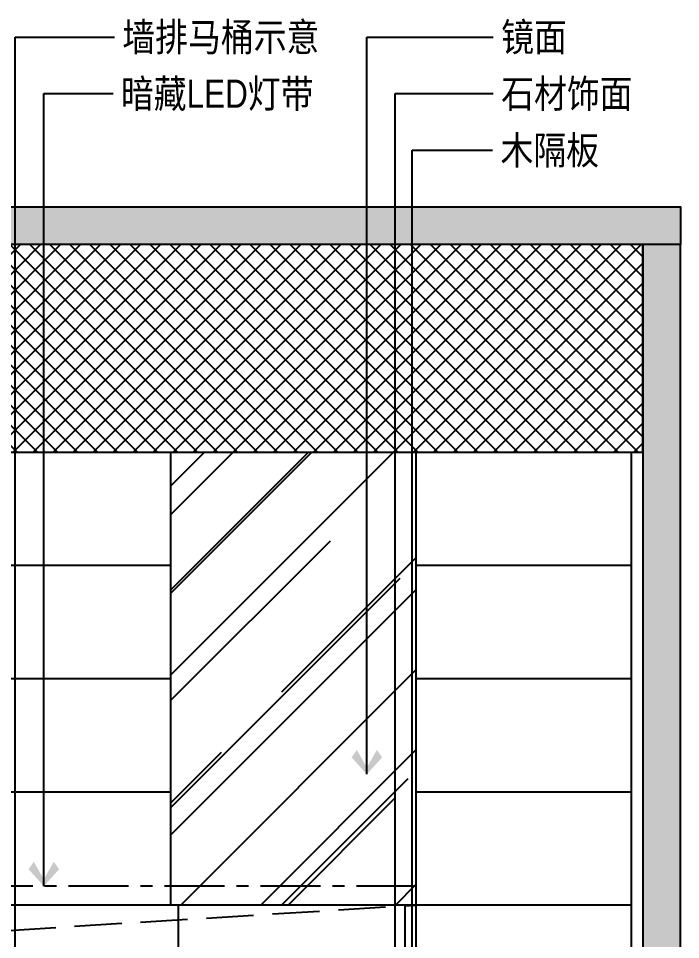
# Model space of a CAD drawing. Extents: x 468514 to 728049, y -74127 to 69080.
# Drawn here: x 556670 to 558423, y -69418 to -66977 of the extents above; entities that cross this region are included whole.
import ezdxf

# ---------------------------------------------------------------- set-up
doc = ezdxf.new("R2010")
doc.units = 0
doc.header["$LTSCALE"] = 500
doc.header["$MEASUREMENT"] = 0
doc.linetypes.add('CENTER', pattern=[50.8, 31.75, -6.35, 6.35, -6.35])
doc.linetypes.add('DASH', pattern=[0.35, 0.25, -0.1])
for name, color, linetype in [('E 立面填充', 250, 'Continuous'), ('E 立面墙体', 245, 'Continuous'), ('E 立面家具、洁具', 153, 'Continuous'), ('E 立面材料分格线', 8, 'Continuous'), ('E 立面材料类别线', 154, 'Continuous'), ('E 立面标注尺寸', 9, 'Continuous'), ('E 立面装饰完成线', 225, 'Continuous')]:
    doc.layers.add(name, color=color, linetype=linetype)
doc.styles.add('PDC DIM', font='PMingLiU-ExtB.ttf', dxfattribs={"width": 0.85})
doc.dimstyles.new('PDC-A2', dxfattribs={"dimscale": 0, "dimtxt": 2.5, "dimasz": 1, "dimexe": 1, "dimexo": 1, "dimgap": 0.7, "dimtad": 1, "dimdec": 0, "dimtxsty": 'PDC DIM', "dimblk": 'ARCHTICK', "dimcen": 1, "dimdle": 1, "dimclrd": 8, "dimclre": 8, "dimclrt": 9, "dimadec": 0, "dimazin": 0, "dimtfac": 1, "dimtdec": 0, "dimtix": 1, "dimtmove": 2, "dimatfit": 3, "dimldrblk": 'PDC A2 T R', "dimfxl": 10, "dimfxlon": 1, "dimarcsym": 0})

# ---------------------------------------------------------------- blocks, each defined once
blk = doc.blocks.new('_ArchTick')
at = {"color": 0, "linetype": 'ByBlock', "const_width": 0.4}
blk.add_lwpolyline([(-0.5, -0.5), (0.5, 0.5)], dxfattribs=at)
blk = doc.blocks.new('PDC A2 T R')
at = {"color": 0, "linetype": 'ByBlock'}
blk.add_line((0, 0), (-2, 0), dxfattribs=at)
for points in [[(-2.147, 0.886), (-1.491, 1.345), (-0.6, 0), (0, 0)], [(-2.147, -0.886), (-1.491, -1.345), (-0.6, 0), (0, 0)]]:
    blk.add_solid(points, dxfattribs=at)

msp = doc.modelspace()

# ---------------------------------------------------------------- hatches: boundary and pattern name
at = {"layer": 'E 立面填充'}
h = msp.add_hatch(dxfattribs=at)
h.set_pattern_fill('ANSI37', color=256, scale=300)
h.paths.add_polyline_path([(555423.3, -68126.5), (558323.3, -68126.5), (558323.3, -67576.5), (555423.3, -67576.5)])
h = msp.add_hatch(dxfattribs=at)
h.set_pattern_fill('_USER', color=256, scale=300, pattern_type=0)
h.set_pattern_definition([(0, (558293.3, -70526.5), (0, 300), [])])
h.paths.add_polyline_path([(558293.3, -68126.5), (557723.3, -68126.5), (557723.3, -70526.5), (558293.3, -70526.5)])
h.paths.add_polyline_path([(557723.3, -69976.5), (557073.3, -69976.5), (557073.3, -70196.5), (557723.3, -70196.5)], flags=17)
h.paths.add_polyline_path([(557723.3, -70226.5), (557073.3, -70226.5), (557073.3, -70526.5), (557723.3, -70526.5)], flags=17)
h.paths.add_polyline_path([(557073.3, -69526.5), (556333.3, -69526.5), (556333.3, -70526.5), (557073.3, -70526.5)], flags=17)
h.paths.add_polyline_path([(557723.3, -69326.5), (556333.3, -69326.5), (556333.3, -68126.5), (555453.3, -68126.5), (555453.3, -70526.5), (556283.3, -70526.5), (556283.3, -70476.5), (556302.3, -70476.5), (556302.3, -68446.5), (556298.3, -68446.5), (556298.3, -68426.5), (556318.3, -68426.5), (556318.3, -68446.5), (556314.3, -68446.5), (556314.3, -70476.5), (556333.3, -70476.5), (556333.3, -69526.5), (557073.3, -69526.5), (557073.3, -69676.5), (557369.3, -69676.5), (557369.3, -69626.1), (557369.3, -69569.5), (557370.7, -69561.6), (557369.3, -69561.6), (557369.3, -69537.6, -0.280803), (557398.3, -69517, -0.280797), (557427.3, -69537.6), (557427.3, -69561.6), (557425.9, -69561.6), (557427.3, -69569.5), (557427.3, -69626.1), (557427.3, -69676.5), (557723.3, -69676.5)])
h.paths.add_polyline_path([(557384.7, -69510.9, -0.167186), (557411.9, -69510.9, -0.717696), (557411.9, -69514.7, -0.167186), (557384.7, -69514.7, -0.722273)], flags=16)
h.paths.add_polyline_path([(557073.3, -68126.5), (556333.3, -68126.5), (556333.3, -69276.5), (557073.3, -69276.5)], flags=17)
h = msp.add_hatch(dxfattribs=at)
h.set_pattern_fill('_USER', color=256, scale=600, angle=90, pattern_type=0)
h.set_pattern_definition([(90, (558293.3, -70526.5), (-600, 4e-14), [])])
h.paths.add_polyline_path([(557073.3, -69526.5), (556333.3, -69526.5), (556333.3, -70526.5), (557073.3, -70526.5)], flags=17)
h.paths.add_polyline_path([(557073.3, -69276.5), (556333.3, -69276.5), (556333.3, -69326.5), (557073.3, -69326.5)], flags=17)
h.paths.add_polyline_path([(556302.3, -68446.5), (556298.3, -68446.5), (556298.3, -68426.5), (556318.3, -68426.5), (556318.3, -68446.5), (556314.3, -70476.5), (556333.3, -70476.5), (556333.3, -69526.5), (557073.3, -69526.5), (557073.3, -69676.5), (557369.3, -69676.5), (557369.3, -69626.1), (557427.3, -69626.1), (557427.3, -69561.6), (557425.9, -69561.6), (557427.3, -69569.5), (557427.3, -69626.1), (557427.3, -69676.5), (557623.3, -69676.5), (557723.3, -69676.5), (557723.3, -69326.5), (556333.3, -69326.5), (556333.3, -68126.5), (555453.3, -68126.5), (555453.3, -70526.5), (556283.3, -70526.5), (556283.3, -70476.5), (556302.3, -70476.5)])
h.paths.add_polyline_path([(557398.3, -69517, -0.082982), (557384.7, -69514.7, -0.53661), (557383.8, -69511.5, 0.172636), (557369.3, -69537.6, -0.280561)], flags=16)
h.paths.add_polyline_path([(557413.2, -69550.3, 0.10053), (557407, -69529.6, 0.588831), (557389.6, -69529.6, 0.10053), (557383.4, -69550.3, -0.912464)], flags=16)
edge = h.paths.add_edge_path(flags=16)
edge.add_ellipse((557398.3, -69551), major_axis=(15, 0), ratio=0.3, start_angle=0, end_angle=180, ccw=False)
edge.add_line((557413.3, -69551), (557413.3, -69556))
edge.add_ellipse((557398.3, -69556), major_axis=(-15, 0), ratio=0.3, start_angle=0, end_angle=180, ccw=False)
edge.add_line((557383.3, -69556), (557383.3, -69551))
h.paths.add_polyline_path([(557073.3, -68126.5), (556333.3, -68126.5), (556333.3, -69276.5), (557073.3, -69276.5)], flags=17)
h.paths.add_polyline_path([(557723.3, -69976.5), (557073.3, -69976.5), (557073.3, -70196.5), (557723.3, -70196.5)], flags=17)
h.paths.add_polyline_path([(557723.3, -70226.5), (557073.3, -70226.5), (557073.3, -70526.5), (557723.3, -70526.5)], flags=17)
h.paths.add_polyline_path([(558293.3, -68126.5), (557723.3, -68126.5), (557723.3, -70526.5), (558293.3, -70526.5)])
h = msp.add_hatch(dxfattribs=at)
h.set_pattern_fill('AR-RROOF', color=256, scale=300, angle=45)
h.paths.add_polyline_path([(557073.3, -69326.5), (557723.3, -69326.5), (557723.3, -68126.5), (557073.3, -68126.5)])
at = {"layer": 'E 立面墙体'}
h = msp.add_hatch(color=250, dxfattribs=at)
h.dxf.hatch_style = 1
h.paths.add_polyline_path([(555223.3, -67476.5), (558423.3, -67476.5), (558423.3, -67576.5), (555223.3, -67576.5)])
h = msp.add_hatch(dxfattribs=at)
h.set_pattern_fill('钢筋混凝土', color=250, scale=10, pattern_type=2)
h.set_pattern_definition([(45, (56629.336, -72201.5), (-35.355339, 35.355339), []), (50, (56629.336, -72201.5), (71.726018, -6.2752135), [7.5, -82.5]), (355, (56629.336, -72201.5), (-13.875133, 75.219213), [6, -66]), (100.4514, (56635.31, -72202.02), (57.850938, 68.943954), [6.374019, -70.114211]), (46.1842, (56629.336, -72181.5), (106.724105, -16.551901), [11.25, -123.75]), (96.6356, (56638.23, -72182.88), (93.46627, 97.411787), [9.561029, -105.1713]), (351.1842, (56629.34, -72181.5), (93.466195, 97.41186), [9, -99]), (21, (56639.336, -72186.5), (59.690705, -40.261889), [7.5, -82.5]), (326, (56639.336, -72186.5), (24.331533, 72.515005), [6, -66]), (71.4514, (56644.31, -72189.855), (84.022263, 32.25305), [6.374019, -70.114211]), (37.5, (56629.336, -72201.5), (1.2159855, 33.2893854), [0.5, -65.2, 0.5, -67, 0.5, -66.25]), (7.5, (56629.336, -72201.5), (26.3069537, 39.4411712), [0.5, -38.2, 0.5, -63.7, 0.5, -25.25]), (327.5, (56607.036, -72201.5), (53.3822436, -2.2554872), [0.5, -25, 0.5, -78, 0.5, -103.5]), (317.5, (56597.036, -72201.5), (58.318617, 10.0104982), [0.5, -32.5, 0.5, -51.8, 0.5, -73.5])])
h.paths.add_polyline_path([(558323.3, -70576.5), (558423.3, -70576.5), (558423.3, -67576.5), (558323.3, -67576.5)])

# ---------------------------------------------------------------- linework, layer by layer
for points in [[(555223.3, -67476.5), (558423.3, -67476.5), (558423.3, -67576.5), (555223.3, -67576.5)], [(558323.3, -70576.5), (558423.3, -70576.5), (558423.3, -67576.5), (558323.3, -67576.5)]]:
    msp.add_lwpolyline(points, close=True, dxfattribs=at)
at = {"layer": 'E 立面家具、洁具', "linetype": 'CENTER', "ltscale": 0.01}
msp.add_lwpolyline([(557723.3, -69276.5), (556333.3, -69276.5)], dxfattribs=at)
at = {"layer": 'E 立面材料分格线', "linetype": 'DASH'}
msp.add_lwpolyline([(556333.3, -69526.5), (556469, -69404.5), (557723.3, -69326.5)], dxfattribs=at)
at = {"layer": 'E 立面材料类别线'}
for p, q in [((557073.3, -69326.5), (557073.3, -68126.5)), ((557723.3, -70526.5), (557723.3, -68126.5)), ((557723.3, -69326.5), (556333.3, -69326.5))]:
    msp.add_line(p, q, dxfattribs=at)
at = {"layer": 'E 立面装饰完成线'}
msp.add_lwpolyline([(555423.3, -68126.5), (558323.3, -68126.5), (558323.3, -67576.5), (555423.3, -67576.5)], close=True, dxfattribs=at)
msp.add_lwpolyline([(558293.3, -70526.5), (558293.3, -68126.5)], dxfattribs=at)

# ---------------------------------------------------------------- texts
at = {"layer": 'E 立面标注尺寸', "color": 9, "char_height": 75, "attachment_point": 1, "style": 'PDC DIM'}
for s, insert in [('墙排马桶示意', (556944.8, -66989)), ('镜面', (557948.3, -66989)), ('暗藏LED灯带', (556941.1, -67139)), ('{\\fPMingLiU|b0|i0|c136|p18;石材\\fPMingLiU|b0|i0|c134|p18;饰面}', (557948.3, -67139)), ('木隔板', (557946.3, -67289))]:
    msp.add_mtext(s, dxfattribs=dict(at, insert=insert))

# ---------------------------------------------------------------- leaders
at = {"layer": 'E 立面标注尺寸', "annotation_type": 0, "has_hookline": 1, "hookline_direction": 0}
for points, text_width in [([(556660.5, -70214.2), (556660.5, -67026.5), (556923.8, -67026.5)], 537.4), ([(557592.4, -68980.1), (557592.4, -67026.5), (557927.3, -67026.5)], 174.5), ([(556736.8, -69276.4), (556736.8, -67176.5), (556920.1, -67176.5)], 525.9), ([(557667.8, -69832), (557667.8, -67176.5), (557927.3, -67176.5)], 356.9), ([(557712.7, -70209.6), (557712.7, -67326.5), (557925.3, -67326.5)], 265.3)]:
    msp.add_leader(points, dimstyle='PDC-A2', override={"dimscale": 30.000004, "dimtad": 0}, dxfattribs=dict(at, text_width=text_width))

doc.saveas('drawing.dxf')
